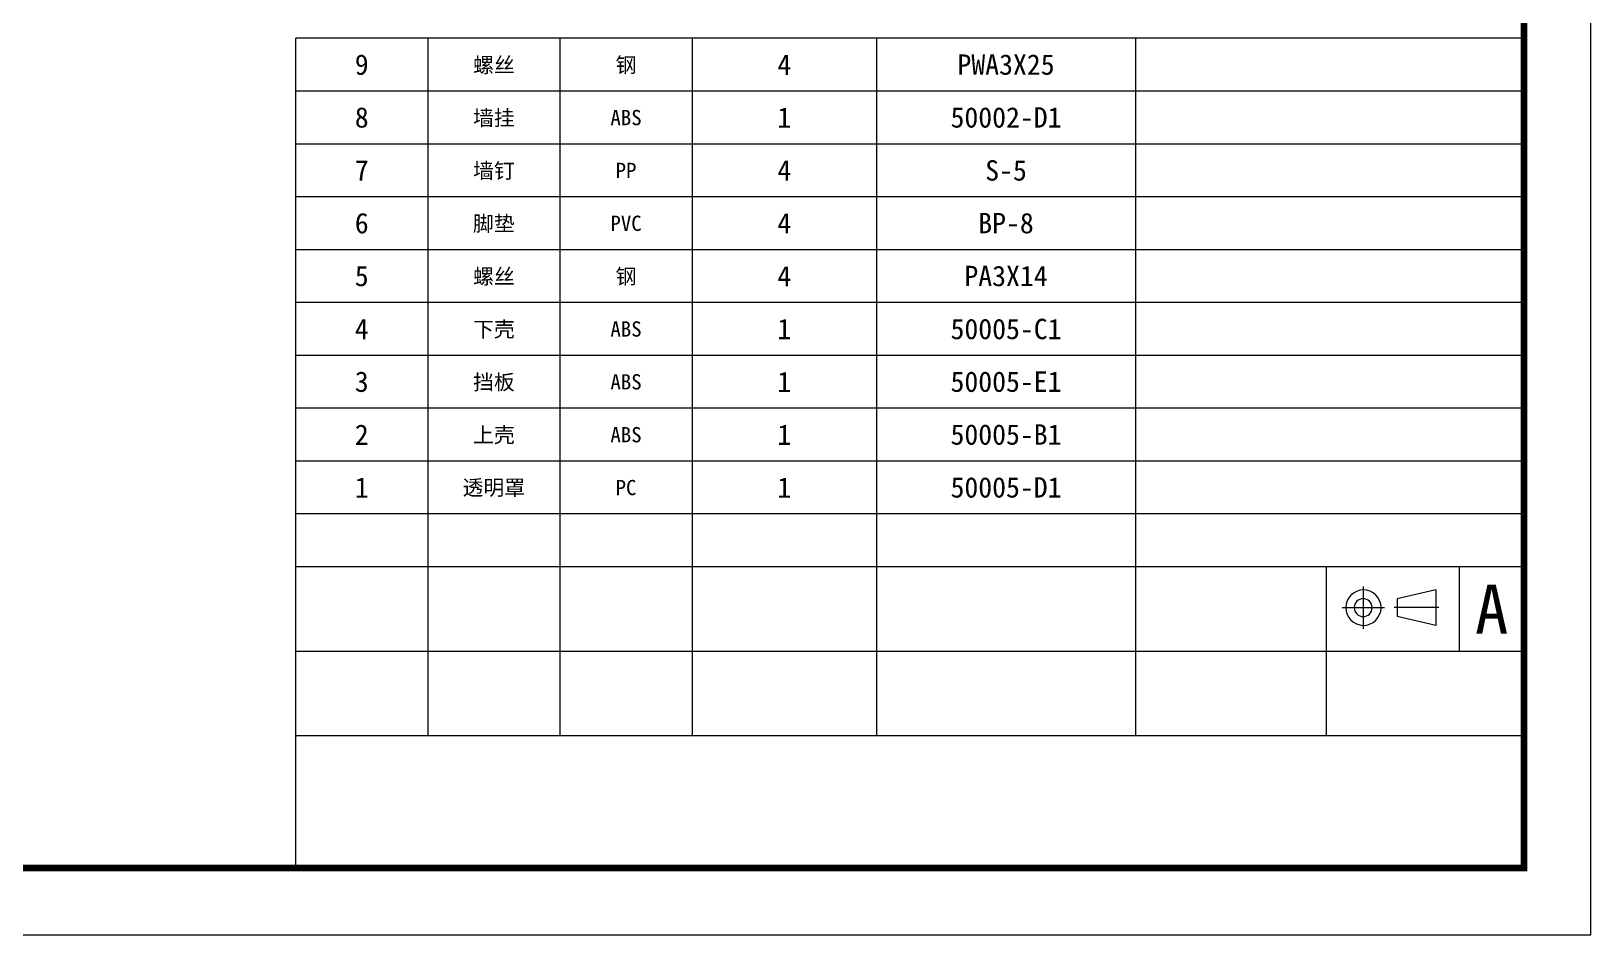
# Model space of a CAD drawing. Header units: inches. Extents: x 1964 to 3446, y -1690 to -1141.
# Drawn here: x 2435.9 to 2754.1, y -1689.7 to -1505.3 of the extents above; entities that cross this region are included whole.
import ezdxf
from ezdxf.enums import TextEntityAlignment as Align
from ezdxf.lldxf.tags import DXFTag

# ---------------------------------------------------------------- set-up
doc = ezdxf.new("R2010")
doc.units = ezdxf.units.IN
doc.header["$MEASUREMENT"] = 0
doc.layers.add('from', color=7, linetype='CONTINUOUS', lineweight=13)
doc.styles.add('宋体', font='SimSun.ttf')
tags = doc.linetypes.add('CENTER', pattern=[2, 1.25, -0.25, 0.25, -0.25]).pattern_tags.tags
tags[10:11] = [DXFTag(74, 4), DXFTag(75, 0), DXFTag(340, '0'), DXFTag(46, 0.0), DXFTag(50, 0.0), DXFTag(44, 0.0), DXFTag(45, 0.0)]
tags[8:9] = [DXFTag(74, 4), DXFTag(75, 0), DXFTag(340, '0'), DXFTag(46, 0.0), DXFTag(50, 0.0), DXFTag(44, 0.0), DXFTag(45, 0.0)]
tags[6:7] = [DXFTag(74, 4), DXFTag(75, 0), DXFTag(340, '0'), DXFTag(46, 0.0), DXFTag(50, 0.0), DXFTag(44, 0.0), DXFTag(45, 0.0)]
tags[4:5] = [DXFTag(74, 4), DXFTag(75, 0), DXFTag(340, '0'), DXFTag(46, 0.0), DXFTag(50, 0.0), DXFTag(44, 0.0), DXFTag(45, 0.0)]

msp = doc.modelspace()

# ---------------------------------------------------------------- linework, layer by layer
at = {"layer": 'from'}
for p, q in [((2489.859, -1603.814), (2489.859, -1506.769)), ((2740.455, -1506.769), (2489.859, -1506.769)), ((2516.816, -1506.769), (2516.816, -1603.814)), ((2543.773, -1506.769), (2543.773, -1603.814)), ((2570.729, -1506.769), (2570.729, -1603.814)), ((2608.335, -1506.769), (2608.335, -1603.814)), ((2661.209, -1506.769), (2661.209, -1603.814)), ((2740.455, -1517.552), (2489.859, -1517.552)), ((2740.455, -1517.552), (2740.455, -1676.058)), ((2740.455, -1528.335), (2489.859, -1528.335)), ((2740.455, -1539.118), (2489.859, -1539.118)), ((2740.455, -1549.9), (2489.859, -1549.9)), ((2740.455, -1560.683), (2489.859, -1560.683)), ((2740.455, -1571.466), (2489.859, -1571.466)), ((2740.455, -1582.249), (2489.859, -1582.249)), ((2740.455, -1593.031), (2489.859, -1593.031)), ((2740.455, -1603.814), (2489.859, -1603.814)), ((2489.859, -1676.058), (2489.859, -1603.814)), ((2516.816, -1603.814), (2516.816, -1649.101)), ((2543.773, -1603.814), (2543.773, -1649.101)), ((2570.729, -1603.814), (2570.729, -1649.101)), ((2608.335, -1603.814), (2608.335, -1649.101)), ((2661.209, -1603.814), (2661.209, -1649.101)), ((2740.455, -1614.597), (2489.859, -1614.597)), ((2700.065, -1614.597), (2700.065, -1649.101)), ((2727.229, -1614.597), (2727.229, -1631.849)), ((2722.43, -1619.293), (2714.562, -1621.11)), ((2722.43, -1619.293), (2722.43, -1626.56)), ((2714.562, -1621.11), (2714.562, -1624.743)), ((2722.43, -1626.56), (2714.562, -1624.743)), ((2740.455, -1631.849), (2489.859, -1631.849)), ((2740.455, -1649.101), (2489.859, -1649.101)), ((2740.455, -1676.058), (2491.939, -1676.058))]:
    msp.add_line(p, q, dxfattribs=at)
at = {"layer": 'from', "color": 1, "linetype": 'CENTER', "ltscale": 0.2}
for p, q in [((2707.652, -1618.601), (2707.652, -1627.253)), ((2703.326, -1622.927), (2711.979, -1622.927)), ((2723.035, -1622.927), (2713.956, -1622.927))]:
    msp.add_line(p, q, dxfattribs=at)
at = {"layer": 'from'}
msp.add_lwpolyline([(1964.132, -1689.672), (2754.069, -1689.672), (2754.069, -1140.737), (1964.132, -1140.737)], close=True, dxfattribs=at)
at = {"layer": 'from', "const_width": 1.361}
msp.add_lwpolyline([(1977.746, -1676.058), (1977.746, -1154.351), (2740.455, -1154.351), (2740.455, -1676.058), (1977.746, -1676.058)], dxfattribs=at)
at = {"layer": 'from'}
for points in [[(2711.286, -1622.895, 229.1816636), (2711.286, -1622.958, 0.0043634)], [(2709.469, -1622.911, 229.1816636), (2709.469, -1622.943, 0.0043634)]]:
    msp.add_lwpolyline(points, format="xyb", close=True, dxfattribs=at)

# ---------------------------------------------------------------- texts
at = {"layer": 'from', "style": '宋体'}
for s, height, p in [('9', 4.16, (2503.337, -1512.161)), ('螺丝', 3.12, (2530.294, -1512.161)), ('钢', 3.12, (2557.251, -1512.161)), ('4', 4.16, (2589.532, -1512.161)), ('8', 4.16, (2503.337, -1522.944)), ('墙挂', 3.12, (2530.294, -1522.944)), ('ABS', 3.12, (2557.251, -1522.944)), ('1', 4.16, (2589.532, -1522.944)), ('7', 4.16, (2503.337, -1533.726)), ('墙钉', 3.12, (2530.294, -1533.726)), ('PP', 3.12, (2557.251, -1533.726)), ('4', 4.16, (2589.532, -1533.726)), ('6', 4.16, (2503.337, -1544.509)), ('脚垫', 3.12, (2530.294, -1544.509)), ('PVC', 3.12, (2557.251, -1544.509)), ('4', 4.16, (2589.532, -1544.509)), ('5', 4.16, (2503.337, -1555.292)), ('螺丝', 3.12, (2530.294, -1555.292)), ('钢', 3.12, (2557.251, -1555.292)), ('4', 4.16, (2589.532, -1555.292)), ('4', 4.16, (2503.337, -1566.074)), ('4', 4.16, (2503.337, -1566.074)), ('下壳', 3.12, (2530.294, -1566.074)), ('下壳', 3.12, (2530.294, -1566.074)), ('ABS', 3.12, (2557.251, -1566.074)), ('ABS', 3.12, (2557.251, -1566.074)), ('1', 4.16, (2589.532, -1566.074)), ('1', 4.16, (2589.532, -1566.074)), ('3', 4.16, (2503.337, -1576.857)), ('挡板', 3.12, (2530.294, -1576.857)), ('1', 4.16, (2589.532, -1576.857)), ('ABS', 3.12, (2557.251, -1576.857)), ('2', 4.16, (2503.337, -1587.64)), ('上壳', 3.12, (2530.294, -1587.64)), ('ABS', 3.12, (2557.251, -1587.64)), ('1', 4.16, (2589.532, -1587.64)), ('1', 4.16, (2503.337, -1598.423)), ('透明罩', 3.12, (2530.294, -1598.423)), ('PC', 3.12, (2557.251, -1598.423)), ('1', 4.16, (2589.532, -1598.423))]:
    msp.add_text(s, height=height, dxfattribs=at).set_placement(p, align=Align.MIDDLE)
at = {"layer": 'from', "color": 6, "style": '宋体'}
for s, p in [('PWA3X25', (2634.772, -1512.161)), ('50002-D1', (2634.772, -1522.944)), ('S-5', (2634.772, -1533.726)), ('BP-8', (2634.772, -1544.509)), ('PA3X14', (2634.772, -1555.292)), ('50005-C1', (2634.772, -1566.074)), ('50005-E1', (2634.772, -1576.857)), ('50005-B1', (2634.772, -1587.64)), ('50005-D1', (2634.772, -1598.423))]:
    msp.add_text(s, height=4.16, dxfattribs=at).set_placement(p, align=Align.MIDDLE)
at = {"layer": 'from', "insert": (2733.842, -1623.223), "char_height": 10, "attachment_point": 5, "style": '宋体'}
msp.add_mtext('{\\fSimSun|b0|i0|c134|p2;A}', dxfattribs=at)

doc.saveas('drawing.dxf')
